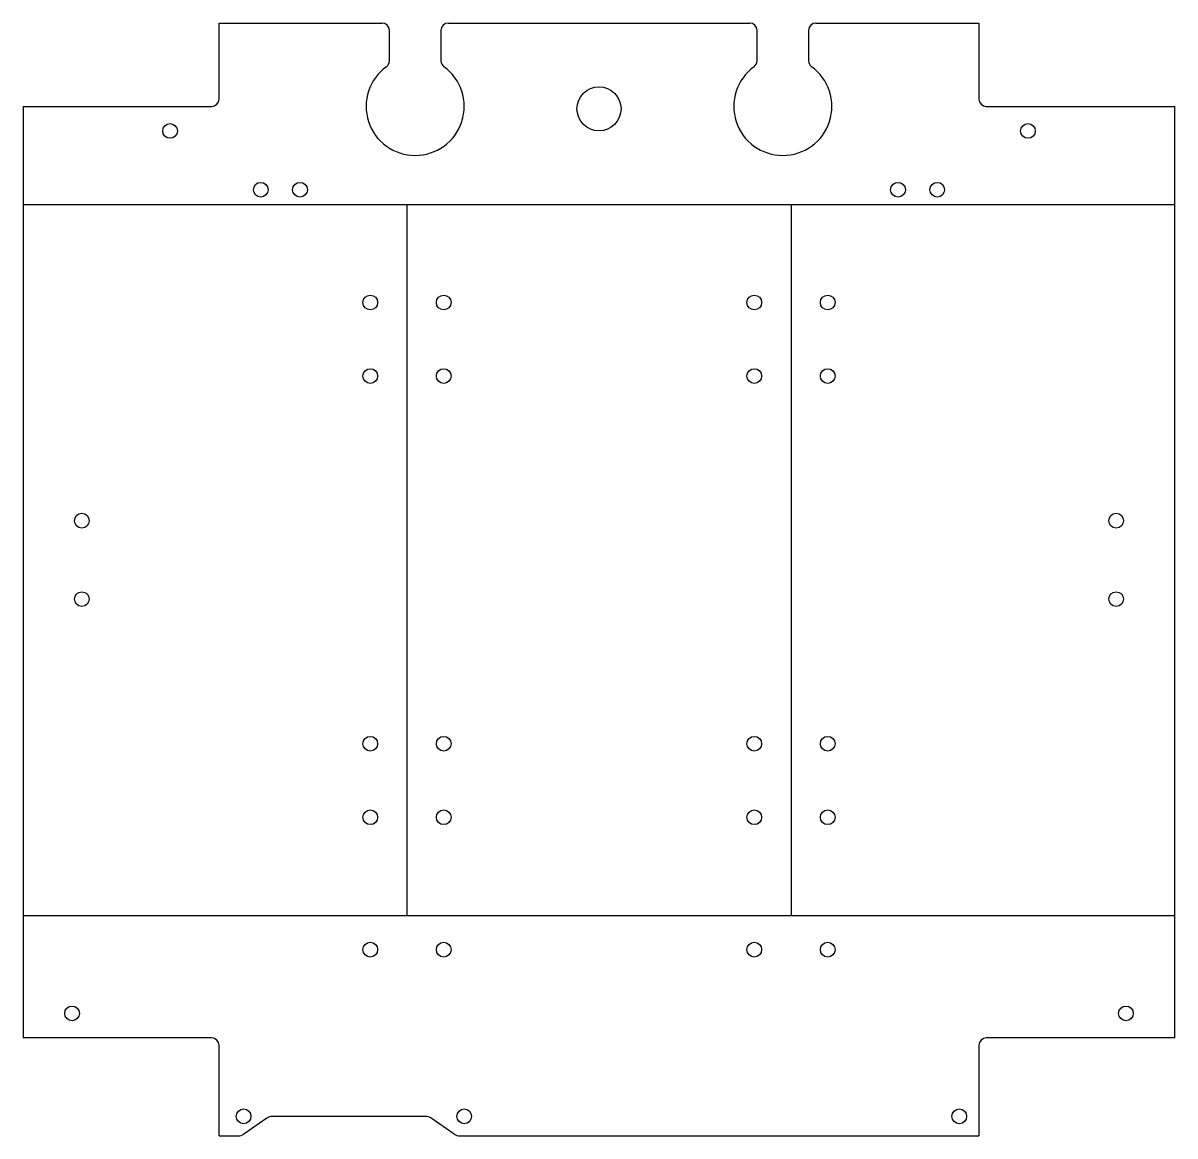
# Model space of a CAD drawing. Header units: millimetres. Extents: x -118 to 118, y -115 to 112.
import ezdxf

# ---------------------------------------------------------------- set-up
doc = ezdxf.new("R2010")
doc.units = ezdxf.units.MM

msp = doc.modelspace()

# ---------------------------------------------------------------- linework, layer by layer
at = {"color": 7, "linetype": 'Continuous', "lineweight": 25}
for p, q in [((-77.5, 112), (-44.25, 112)), ((-77.5, 96.5), (-77.5, 112)), ((-42.75, 104.31), (-42.75, 110.5)), ((-32.25, 110.5), (-32.25, 104.31)), ((-30.75, 112), (30.75, 112)), ((32.25, 104.31), (32.25, 110.5)), ((42.75, 110.5), (42.75, 104.31)), ((44.25, 112), (77.5, 112)), ((77.5, 112), (77.5, 96.5)), ((-117.5, 95), (-117.5, -95)), ((-117.5, 95), (-79, 95)), ((79, 95), (117.5, 95)), ((117.5, -95), (117.5, 95)), ((-117.5, 75), (117.5, 75)), ((-39.17, 75), (-39.17, -70)), ((39.17, 75), (39.17, -70)), ((-117.5, -70), (117.5, -70)), ((-79, -95), (-117.5, -95)), ((117.5, -95), (79, -95)), ((-77.5, -115), (-77.5, -96.5)), ((77.5, -96.5), (77.5, -115)), ((-67.79, -111.36), (-72.47, -114.64)), ((-35.36, -111), (-66.64, -111)), ((-29.53, -114.64), (-34.21, -111.36)), ((-77.5, -115), (-73.61, -115)), ((-28.39, -115), (77.5, -115))]:
    msp.add_line(p, q, dxfattribs=at)
for centre, radius in [((0, 94.5), 4.5), ((-87.5, 90), 1.5), ((87.5, 90), 1.5), ((-69, 78), 1.5), ((-61, 78), 1.5), ((61, 78), 1.5), ((69, 78), 1.5), ((-46.67, 55), 1.5), ((-31.67, 55), 1.5), ((31.67, 55), 1.5), ((46.67, 55), 1.5), ((-46.67, 40), 1.5), ((-31.67, 40), 1.5), ((31.67, 40), 1.5), ((46.67, 40), 1.5), ((-105.5, 10.5), 1.5), ((105.5, 10.5), 1.5), ((-105.5, -5.5), 1.5), ((105.5, -5.5), 1.5), ((-46.67, -35), 1.5), ((-31.67, -35), 1.5), ((31.67, -35), 1.5), ((46.67, -35), 1.5), ((-46.67, -50), 1.5), ((-31.67, -50), 1.5), ((31.67, -50), 1.5), ((46.67, -50), 1.5), ((-46.67, -77), 1.5), ((-31.67, -77), 1.5), ((31.67, -77), 1.5), ((46.67, -77), 1.5), ((-107.5, -90), 1.5), ((107.5, -90), 1.5), ((-72.5, -111), 1.5), ((-27.5, -111), 1.5), ((73.5, -111), 1.5)]:
    msp.add_circle(centre, radius, dxfattribs=at)
for centre, radius, start, end in [((-44.25, 110.5), 1.5, 0, 90), ((-30.75, 110.5), 1.5, 90, 180), ((30.75, 110.5), 1.5, 0, 90), ((44.25, 110.5), 1.5, 90, 180), ((-44.25, 104.31), 1.5, 305.9413, 0), ((-30.75, 104.31), 1.5, 180, 234.0587), ((30.75, 104.31), 1.5, 305.9413, 0), ((44.25, 104.31), 1.5, 180, 234.0587), ((-37.5, 95), 10, 125.9413, 54.0587), ((37.5, 95), 10, 125.9413, 54.0587), ((-79, 96.5), 1.5, 270, 0), ((79, 96.5), 1.5, 180, 270), ((-79, -96.5), 1.5, 0, 90), ((79, -96.5), 1.5, 90, 180), ((-66.64, -113), 2, 90, 125), ((-35.36, -113), 2, 55, 90), ((-73.61, -113), 2, 270, 305), ((-28.39, -113), 2, 235, 270)]:
    msp.add_arc(centre, radius, start, end, dxfattribs=at)

doc.saveas('drawing.dxf')
